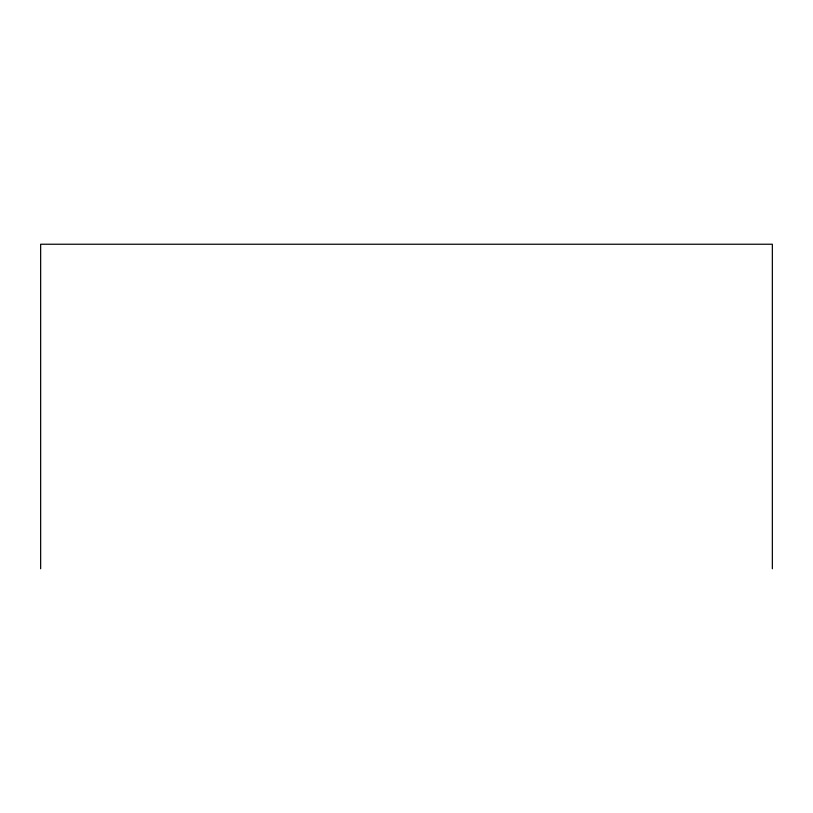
<?xml version="1.0" encoding="UTF-8"?>
<svg xmlns="http://www.w3.org/2000/svg" width="813" height="813" viewBox="0 0 813 813"><rect width="100%" height="100%" fill="white"/><g stroke="black" fill="none" stroke-linecap="round" stroke-linejoin="round"><path stroke-width="1.22" d="M772.35 568.765L772.35 244.235L40.65 244.235L40.65 568.765"/></g></svg>
